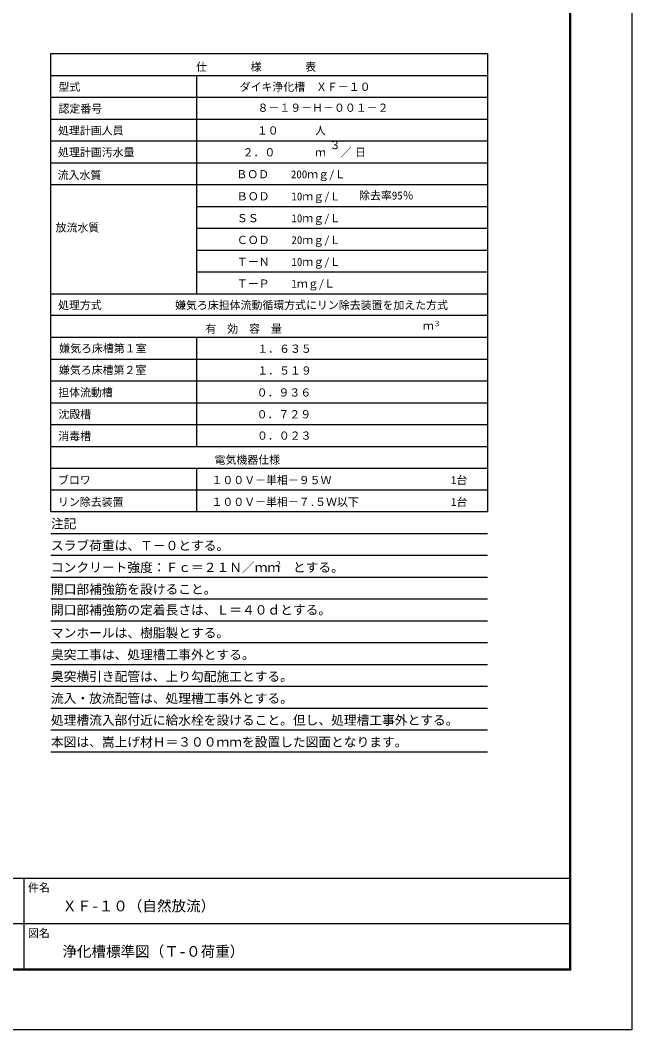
# Model space of a CAD drawing. Units: millimetres, scale not verified. Extents: x -22790 to 8910, y -6308 to 6308.
# Drawn here: x 3867 to 8910, y -6308 to 2019 of the extents above; entities that cross this region are included whole.
import ezdxf
from ezdxf.enums import TextEntityAlignment as Align

# ---------------------------------------------------------------- set-up
doc = ezdxf.new("R2010")
doc.units = ezdxf.units.MM
doc.header["$LTSCALE"] = 30
for name, color, linetype, lineweight in [('0-9_水管', 3, 'Continuous', 25), ('0-E_2-0_KUTAI', 7, 'Continuous', 25), ('1-3_3-5_MOJI', 4, 'Continuous', 25), ('1-7_図面枠', 7, 'Continuous', 25), ('1-8_Axis_waku', 7, 'Continuous', 25)]:
    doc.layers.add(name, color=color, linetype=linetype, lineweight=lineweight)
doc.styles.add('ＭＳ ゴシック', font='')
doc.styles.get('ＭＳ ゴシック').set_extended_font_data('MS Gothic')

msp = doc.modelspace()

# ---------------------------------------------------------------- linework, layer by layer
at = {"layer": '0-9_水管'}
for p, q in [((7720.65, -2216.33), (4120.65, -2216.33)), ((7720.65, -2396.33), (4120.65, -2396.33)), ((7720.65, -2576.33), (4120.65, -2576.33)), ((7720.66, -2756.33), (4120.65, -2756.33)), ((7720.66, -2936.33), (4120.65, -2936.33)), ((7720.66, -2936.33), (4120.65, -2936.33)), ((7720.66, -3116.33), (4120.65, -3116.33)), ((7720.66, -3296.33), (4120.65, -3296.33)), ((7720.66, -3476.33), (4120.65, -3476.33)), ((7720.66, -3656.34), (4120.65, -3656.34)), ((7720.66, -3836.34), (4120.65, -3836.34)), ((7720.66, -4016.34), (4120.65, -4016.34))]:
    msp.add_line(p, q, dxfattribs=at)
at = {"layer": '1-3_3-5_MOJI', "color": 3}
for p, q in [((4120.66, 1743.69), (7720.67, 1743.69)), ((4120.66, -2036.32), (4120.66, 1743.69)), ((7720.67, 1743.69), (7720.67, -2036.32)), ((4120.66, 1563.69), (7720.67, 1563.69)), ((5320.66, 1563.69), (5320.66, -236.32)), ((4120.66, 1383.69), (7720.67, 1383.69)), ((4120.66, 1203.69), (7720.67, 1203.69)), ((4120.66, 1023.69), (7720.67, 1023.69)), ((4120.66, 843.69), (7720.67, 843.69)), ((4120.66, 663.69), (7720.67, 663.69)), ((5320.66, 483.68), (7720.66, 483.68)), ((5320.66, 303.69), (7720.66, 303.69)), ((5320.66, 123.68), (7720.66, 123.68)), ((5320.66, -56.32), (7720.66, -56.32)), ((4120.66, -236.32), (7720.66, -236.32)), ((7720.66, -416.32), (4120.65, -416.32)), ((4120.65, -596.32), (7720.66, -596.32)), ((5320.65, -596.32), (5320.65, -1496.32)), ((4120.65, -776.32), (7720.66, -776.32)), ((4120.65, -956.32), (7720.66, -956.32)), ((4120.65, -1136.32), (7720.66, -1136.32)), ((4120.65, -1316.32), (7720.66, -1316.32)), ((4120.65, -1496.32), (7720.66, -1496.32)), ((4120.65, -1676.32), (7720.66, -1676.32)), ((5320.65, -1676.32), (5320.65, -2036.32)), ((7720.66, -1856.32), (4120.65, -1856.32)), ((7720.66, -2036.32), (4120.65, -2036.32))]:
    msp.add_line(p, q, dxfattribs=at)
at = {"layer": '1-7_図面枠'}
msp.add_lwpolyline([(-8910, -6307.5), (-8910, 6307.5), (8910, 6307.5), (8910, -6307.5)], close=True, dxfattribs=at)
at = {"layer": '1-8_Axis_waku'}
for p, q in [((8400, -5806.5), (8400, 5761.5)), ((8400.6, -5807.1), (8400.6, 5762.1)), ((8401.2, -5807.7), (8401.2, 5762.7)), ((8401.8, -5808.3), (8401.8, 5763.3)), ((8402.4, -5808.9), (8402.4, 5763.9)), ((8403, -5809.5), (8403, 5764.5)), ((8403.6, -5810.1), (8403.6, 5765.1)), ((8404.2, -5810.7), (8404.2, 5765.7)), ((8404.8, -5811.3), (8404.8, 5766.3)), ((8405.4, -5811.9), (8405.4, 5766.9)), ((8406, -5812.5), (8406, 5767.5)), ((8406.6, -5813.1), (8406.6, 5768.1)), ((8407.2, -5813.7), (8407.2, 5768.7)), ((8407.8, -5814.3), (8407.8, 5769.3)), ((8408.4, -5814.9), (8408.4, 5769.9)), ((-7770, -5056.5), (8400, -5056.5)), ((3900, -5806.5), (3900, -5056.5)), ((239.99, -5431.5), (8399.99, -5431.5)), ((8408.4, -5814.9), (-7778.4, -5814.9)), ((8407.8, -5814.3), (-7777.8, -5814.3)), ((8407.2, -5813.7), (-7777.2, -5813.7)), ((8406.6, -5813.1), (-7776.6, -5813.1)), ((8406, -5812.5), (-7776, -5812.5)), ((8405.4, -5811.9), (-7775.4, -5811.9)), ((8404.8, -5811.3), (-7774.8, -5811.3)), ((8404.2, -5810.7), (-7774.2, -5810.7)), ((8403.6, -5810.1), (-7773.6, -5810.1)), ((8403, -5809.5), (-7773, -5809.5)), ((8402.4, -5808.9), (-7772.4, -5808.9)), ((8401.8, -5808.3), (-7771.8, -5808.3)), ((8401.2, -5807.7), (-7771.2, -5807.7)), ((8400.6, -5807.1), (-7770.6, -5807.1)), ((-7770, -5806.5), (8400, -5806.5))]:
    msp.add_line(p, q, dxfattribs=at)

# ---------------------------------------------------------------- texts
at = {"layer": '0-9_水管', "color": 4, "style": 'ＭＳ ゴシック'}
for s, height, p in [('注記', 76.98, (4120.65, -2195.13)), ('スラブ荷重は、Ｔ－０とする。', 76.98, (4120.65, -2375.13)), ('コンクリート強度：Ｆｃ＝２１Ｎ／ｍｍ\u3000とする。', 76.98, (4120.65, -2555.13)), ('２', 43.99, (5963.88, -2501.01)), ('開口部補強筋を設けること。', 76.98, (4120.65, -2735.13)), ('開口部補強筋の定着長さは、Ｌ＝４０ｄとする。', 76.98, (4120.65, -2905.93)), ('マンホールは、樹脂製とする。', 76.98, (4120.65, -3095.14)), ('臭突工事は、処理槽工事外とする。', 76.98, (4120.65, -3275.14)), ('臭突横引き配管は、上り勾配施工とする。', 76.98, (4120.65, -3455.14)), ('流入・放流配管は、処理槽工事外とする。', 76.98, (4120.65, -3635.14)), ('処理槽流入部付近に給水栓を設けること。但し、処理槽工事外とする。', 76.98, (4120.65, -3815.14)), ('本図は、嵩上げ材Ｈ＝３００ｍｍを設置した図面となります。', 76.98, (4120.65, -3995.14))]:
    msp.add_text(s, height=height, dxfattribs=at).set_placement(p, align=Align.BOTTOM_LEFT)
at = {"layer": '0-E_2-0_KUTAI', "color": 4, "style": 'ＭＳ ゴシック'}
msp.add_text('８－１９－Ｈ－００１－２', height=65.98, dxfattribs=at).set_placement((5824.1, 1243.75), align=Align.BOTTOM_LEFT)
at = {"layer": '1-3_3-5_MOJI', "style": 'ＭＳ ゴシック'}
for s, height, p in [('仕\u3000\u3000\u3000\u3000様\u3000\u3000\u3000\u3000表', 65.98, (5317.06, 1581.09)), ('型式', 65.98, (4182.47, 1416.08)), ('ダイキ浄化槽\u3000ＸＦ－１０', 65.98, (5676.46, 1416.08)), ('認定番号', 65.98, (4182.46, 1236.09)), ('処理計画人員\u3000', 65.98, (4179.46, 1056.09)), ('１０', 65.98, (5818.07, 1056.09)), ('人', 65.98, (6298.07, 1056.09)), ('３', 65.98, (6418.06, 936.09)), ('処理計画汚水量', 65.98, (4179.46, 876.09)), ('２．０', 65.98, (5700.85, 876.09)), ('ｍ', 65.98, (6298.07, 876.09)), ('／', 65.98, (6508.07, 876.09)), ('日', 65.98, (6628.07, 876.09)), ('流入水質', 65.98, (4176.18, 687.98)), ('ＢＯＤ\u3000\u3000200ｍｇ/Ｌ', 65.98, (5649.28, 695.25)), ('ＢＯＤ\u3000\u300010ｍｇ/Ｌ', 65.98, (5653.62, 513.09)), ('除去率95％', 65.98, (6661.34, 520.03)), ('ＳＳ\u3000\u3000\u300010ｍｇ/Ｌ', 65.98, (5653.62, 333.1)), ('放流水質', 65.98, (4159.36, 255.57)), ('ＣＯＤ\u3000\u300020ｍｇ/Ｌ', 65.98, (5653.62, 153.09)), ('ＴーＮ\u3000\u300010ｍｇ/Ｌ', 65.98, (5653.62, -26.91)), ('ＴーＰ\u3000\u30001ｍｇ/Ｌ', 65.98, (5653.62, -206.91)), ('処理方式\u3000\u3000\u3000', 65.98, (4179.45, -383.92)), ('嫌気ろ床担体流動循環方式にリン除去装置を加えた方式', 65.98, (5144.3, -383.92)), ('有\u3000効\u3000容\u3000量', 65.98, (5394.46, -578.92)), ('ｍ', 65.98, (7188.1, -554.15)), ('３', 43.99, (7273.25, -518.73)), ('嫌気ろ床槽第１室', 65.98, (4189.05, -741.19)), ('１．６３５', 65.98, (5821.6, -743.92)), ('嫌気ろ床槽第２室', 65.98, (4186.8, -919)), ('１．５１９', 65.98, (5821.6, -923.92)), ('担体流動槽', 65.98, (4180.65, -1103.93)), ('０．９３６', 65.98, (5816.73, -1104.65)), ('沈殿槽', 65.98, (4181.85, -1283.93)), ('０．７２９', 65.98, (5816.73, -1284.65)), ('消毒槽', 65.98, (4181.85, -1463.92)), ('０．０２３', 65.98, (5819.5, -1460.59)), ('電気機器仕様', 65.98, (5470.06, -1658.92)), ('ブロワ', 65.98, (4178.86, -1826.92)), ('１００Ｖ－単相－９５Ｗ', 65.98, (5443.96, -1826.92)), ('1台', 65.98, (7419.76, -1826.92)), ('リン除去装置', 65.98, (4178.86, -2006.92)), ('１００Ｖ－単相－７.５Ｗ以下', 65.98, (5443.96, -2006.92)), ('1台', 65.98, (7419.76, -2006.92))]:
    msp.add_text(s, height=height, dxfattribs=at).set_placement(p, align=Align.BOTTOM_LEFT)
at = {"layer": '1-8_Axis_waku', "style": 'ＭＳ ゴシック'}
for s, height, p in [('件名', 65.98, (3931.47, -5187.88)), ('ＸＦ-１０（自然放流）', 87.98, (4214.99, -5356.5)), ('図名', 65.98, (3931.47, -5562.88)), ('浄化槽標準図（Ｔ-０荷重）', 87.98, (4214.99, -5731.5))]:
    msp.add_text(s, height=height, dxfattribs=at).set_placement(p, align=Align.BOTTOM_LEFT)

doc.saveas('drawing.dxf')
